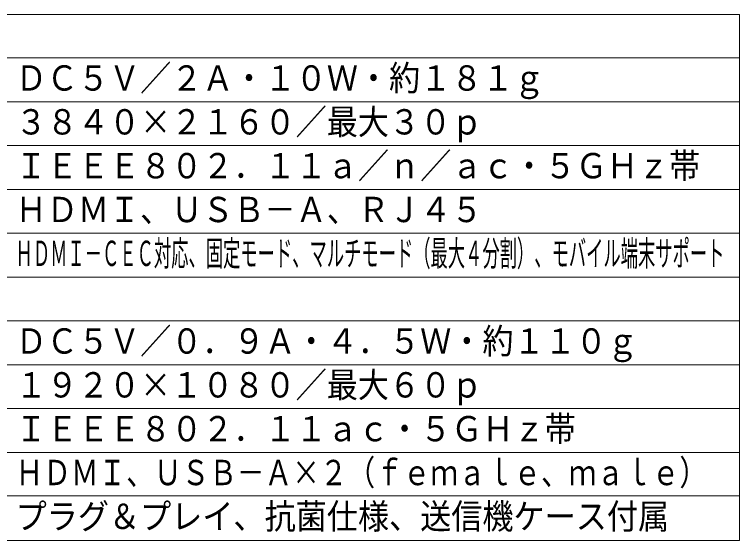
# Model space of a CAD drawing. Units: millimetres on the paper. Extents: x -63 to 63, y -57 to 57.
# Drawn here: x -20.2 to 62.5, y -56.5 to 3.5 of the extents above; entities that cross this region are included whole.
import ezdxf
from ezdxf.enums import TextEntityAlignment as Align

# ---------------------------------------------------------------- set-up
doc = ezdxf.new("R2010")
doc.units = ezdxf.units.MM
doc.layers.add('0-0_WAKU', color=4, linetype='Continuous', lineweight=9)
doc.layers.add('0-1_MOJI1', color=7, linetype='Continuous')
doc.styles.add('ＭＳ ゴシック', font='')
doc.styles.get('ＭＳ ゴシック').set_extended_font_data('MS Gothic')

msp = doc.modelspace()

# ---------------------------------------------------------------- linework, layer by layer
at = {"layer": '0-0_WAKU', "color": 3}
for p, q in [((-62.528, 3.499), (62.472, 3.499)), ((62.472, -56.501), (62.472, 3.499)), ((-62.528, -56.501), (62.472, -56.501))]:
    msp.add_line(p, q, dxfattribs=at)
at = {"layer": '0-0_WAKU'}
for p, q in [((-62.528, -1.456), (62.472, -1.456)), ((-62.528, -6.456), (62.472, -6.456)), ((-62.528, -11.456), (62.472, -11.456)), ((-62.528, -16.456), (62.472, -16.456)), ((-62.528, -21.456), (62.472, -21.456)), ((-62.528, -26.456), (62.472, -26.456)), ((-62.528, -31.456), (62.472, -31.456)), ((-62.528, -36.456), (62.472, -36.456)), ((-62.528, -41.456), (62.472, -41.456)), ((-62.528, -46.456), (62.472, -46.456)), ((-62.528, -51.411), (62.472, -51.411))]:
    msp.add_line(p, q, dxfattribs=at)

# ---------------------------------------------------------------- texts
at = {"layer": '0-1_MOJI1', "style": 'ＭＳ ゴシック'}
for s, width, p in [('ＤＣ５Ｖ／２Ａ・１０Ｗ・約１８１ｇ', 0.9, (-20.028, -6.056)), ('３８４０×２１６０／最大３０ｐ', 0.9, (-20.028, -11.056)), ('ＩＥＥＥ８０２．１１ａ／ｎ／ａｃ・５ＧＨｚ帯', 0.9, (-20.028, -16.056)), ('ＨＤＭＩ、ＵＳＢ－Ａ、ＲＪ４５', 0.9, (-20.028, -21.056)), ('ＨＤＭＩ－ＣＥＣ対応、固定モード、マルチモード（最大４分割）、モバイル端末サポート', 0.5, (-20.028, -26.056)), ('ＤＣ５Ｖ／０．９Ａ・４．５Ｗ・約１１０ｇ', 0.9, (-20.028, -36.056)), ('１９２０×１０８０／最大６０ｐ', 0.9, (-20.028, -41.056)), ('ＩＥＥＥ８０２．１１ａｃ・５ＧＨｚ帯', 0.9, (-20.028, -46.056)), ('ＨＤＭＩ、ＵＳＢ－Ａ×２（ｆｅｍａｌｅ、ｍａｌｅ）', 0.8, (-20.028, -51.056)), ('プラグ＆プレイ、抗菌仕様、送信機ケース付属', 0.9, (-20.028, -56.056))]:
    msp.add_text(s, height=2.889, dxfattribs=dict(at, width=width)).set_placement(p, align=Align.BOTTOM_LEFT)

doc.saveas('drawing.dxf')
